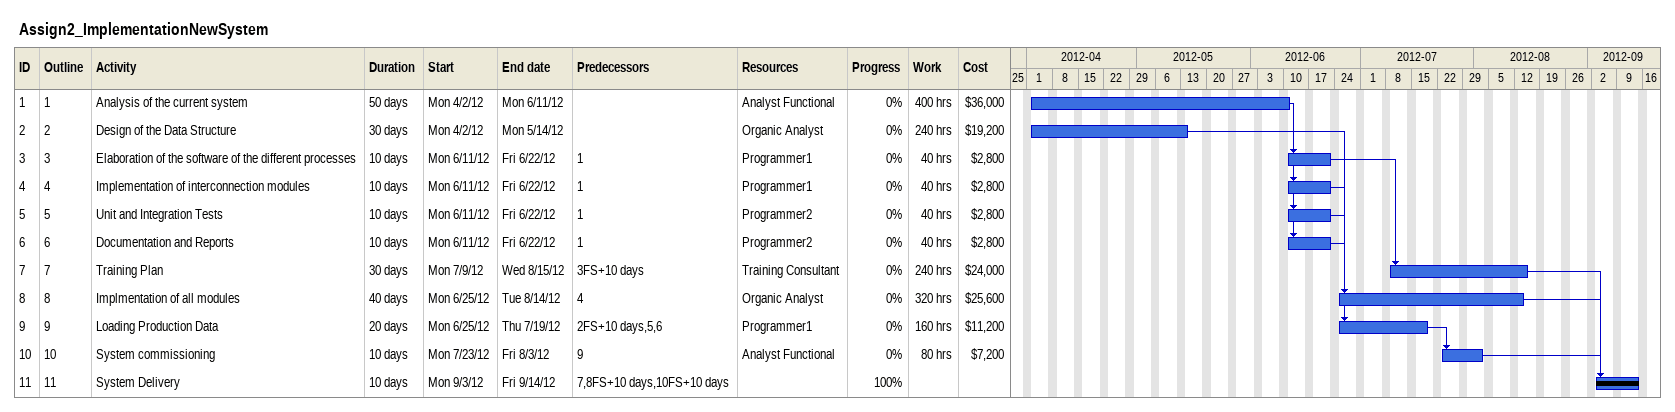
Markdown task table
Assign2_ImplementationNewSystem

| ID | WBS | Task | Duration | Start | Finish | Predecessors | Resources | % complete | Work (h) | Cost ($) |
|---|---|---|---|---|---|---|---|---|---|---|
| 1 | 1 | Analysis of the current system | 50d | 2012-04-02 | 2012-06-11 |  | Analyst Functional | 0 | 400 | 36000 |
| 2 | 2 | Design of the Data Structure | 30d | 2012-04-02 | 2012-05-14 |  | Organic Analyst | 0 | 240 | 19200 |
| 3 | 3 | Elaboration of the software of the different processes | 10d | 2012-06-11 | 2012-06-22 | 1 | Programmer1 | 0 | 40 | 2800 |
| 4 | 4 | Implementation of interconnection modules | 10d | 2012-06-11 | 2012-06-22 | 1 | Programmer1 | 0 | 40 | 2800 |
| 5 | 5 | Unit and Integration Tests | 10d | 2012-06-11 | 2012-06-22 | 1 | Programmer2 | 0 | 40 | 2800 |
| 6 | 6 | Documentation and Reports | 10d | 2012-06-11 | 2012-06-22 | 1 | Programmer2 | 0 | 40 | 2800 |
| 7 | 7 | Training Plan | 30d | 2012-07-09 | 2012-08-15 | 3FS+10d | Training Consultant | 0 | 240 | 24000 |
| 8 | 8 | Implmentation of all modules | 40d | 2012-06-25 | 2012-08-14 | 4 | Organic Analyst | 0 | 320 | 25600 |
| 9 | 9 | Loading Production Data | 20d | 2012-06-25 | 2012-07-19 | 2FS+10d, 5, 6 | Programmer1 | 0 | 160 | 11200 |
| 10 | 10 | System commissioning | 10d | 2012-07-23 | 2012-08-03 | 9 | Analyst Functional | 0 | 80 | 7200 |
| 11 | 11 | System Delivery | 10d | 2012-09-03 | 2012-09-14 | 7, 8FS+10d, 10FS+10d |  | 100 |  |  |
